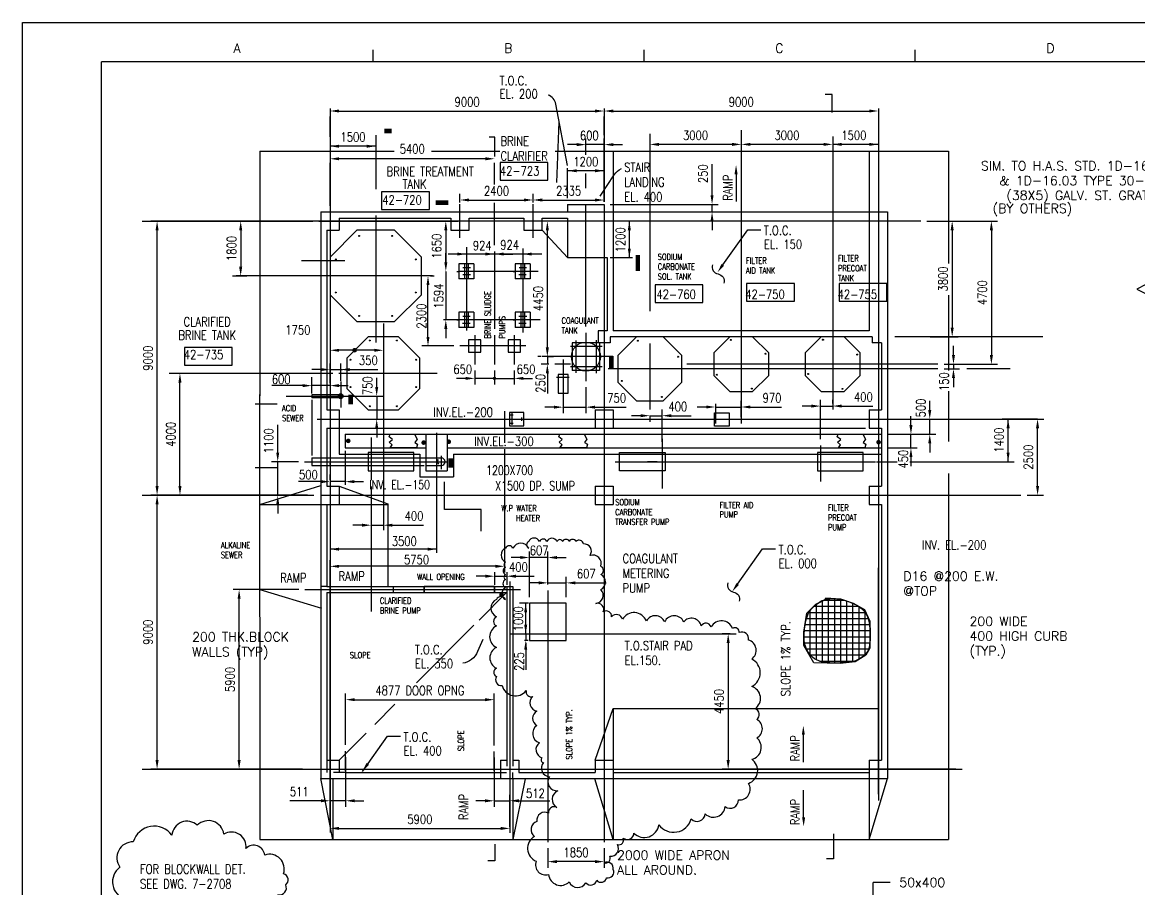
# Model space of a CAD drawing. Extents: x 0 to 84100, y 0 to 59400.
# Drawn here: x 0 to 36677, y 30921 to 59400 of the extents above; entities that cross this region are included whole.
import ezdxf
from ezdxf.enums import TextEntityAlignment as Align

# ---------------------------------------------------------------- set-up
doc = ezdxf.new("R2010")
doc.units = 0
doc.header["$LTSCALE"] = 2500
doc.linetypes.add('CENTER2', pattern=[0])
doc.linetypes.add('HIDDEN', pattern=[0])
for name, color, linetype in [('BORDER', 7, 'CONTINUOUS'), ('CLINE', 7, 'CENTER2'), ('CONC', 1, 'CONTINUOUS'), ('CUTLINE', 7, 'CONTINUOUS'), ('DIM', 6, 'CONTINUOUS'), ('EQUIPMENT', 2, 'CONTINUOUS'), ('HATCH', 7, 'CONTINUOUS'), ('REBAR', 2, 'CONTINUOUS'), ('TEXT', 7, 'CONTINUOUS'), ('TEXTM', 1, 'CONTINUOUS')]:
    doc.layers.add(name, color=color, linetype=linetype)
doc.styles.get("Standard").update_dxf_attribs({"font": 'romans', "width": 0.8})

msp = doc.modelspace()

# ---------------------------------------------------------------- linework, layer by layer
at = {"layer": 'BORDER', "color": 0}
for p, q in [((11500, 58500), (11500, 58100)), ((20400, 58500), (20400, 58100)), ((29300, 58500), (29300, 58100)), ((2600, 1300), (2600, 58100)), ((82800, 58100), (2600, 58100))]:
    msp.add_line(p, q, dxfattribs=at)
at = {"layer": 'CLINE', "color": 0}
for p, q in [((10100, 56573), (10100, 32797)), ((19100, 56573), (19100, 53506)), ((28100, 56573), (28100, 33853)), ((11600, 55695), (11600, 53919)), ((19100, 53504), (19100, 55585)), ((20600, 55649), (20600, 49913)), ((23600, 55649), (23600, 46230)), ((26600, 55649), (26600, 46688)), ((14365, 52323), (14365, 53429)), ((16765, 52323), (16765, 53429)), ((29494, 52873), (4223, 52873)), ((11600, 53061), (11600, 48888)), ((19100, 53173), (19100, 32481)), ((14576, 52015), (14576, 49286)), ((16424, 51970), (16424, 49218)), ((14826, 51473), (14326, 51473)), ((14326, 51473), (14326, 50973)), ((14512, 51473), (14512, 50973)), ((14640, 51473), (14640, 50973)), ((14826, 51473), (14826, 50973)), ((16174, 51473), (16174, 50973)), ((16674, 51473), (16174, 51473)), ((16360, 51473), (16360, 50973)), ((16488, 51473), (16488, 50973)), ((16674, 51473), (16674, 50973)), ((13468, 51073), (8811, 51073)), ((16929, 51223), (14326, 51223)), ((14707, 51337), (14455, 51337)), ((14707, 51109), (14455, 51109)), ((16541, 51109), (16297, 51109)), ((16549, 51337), (16305, 51337)), ((14826, 50973), (14326, 50973)), ((16674, 50973), (16174, 50973)), ((16997, 49629), (13827, 49629)), ((14326, 49879), (14326, 49379)), ((14826, 49879), (14326, 49879)), ((14703, 49515), (14451, 49515)), ((14703, 49743), (14455, 49743)), ((14512, 49879), (14512, 49379)), ((14640, 49879), (14640, 49379)), ((14826, 49879), (14826, 49379)), ((16174, 49879), (16174, 49379)), ((16674, 49879), (16174, 49879)), ((16541, 49515), (16293, 49515)), ((16557, 49743), (16301, 49743)), ((16360, 49879), (16360, 49379)), ((16488, 49879), (16488, 49379)), ((16674, 49879), (16674, 49379)), ((11850, 49513), (11850, 42726)), ((14826, 49379), (14326, 49379)), ((16674, 49379), (16174, 49379)), ((18500, 49209), (18500, 47616)), ((14850, 49131), (14850, 48163)), ((16150, 49131), (16150, 48163)), ((18164, 48951), (18164, 47894)), ((18836, 48967), (18836, 47879)), ((20600, 48854), (20600, 46688)), ((33496, 49073), (28643, 49073)), ((16533, 48773), (14366, 48773)), ((19387, 48423), (17053, 48423)), ((19034, 48759), (17992, 48759)), ((17999, 48173), (17483, 48173)), ((17750, 48329), (17750, 46882)), ((19030, 48087), (17992, 48087)), ((30055, 48173), (21815, 48173)), ((13613, 47873), (10390, 47873)), ((17952, 47738), (17530, 47738)), ((30055, 48023), (19226, 48023)), ((10450, 47612), (10450, 46749)), ((8663, 47123), (10595, 47123)), ((9500, 47173), (9500, 47073)), ((15825, 46634), (15825, 45588)), ((22752, 46868), (22752, 46230)), ((9680, 46373), (33527, 46373)), ((15850, 46373), (16734, 46373)), ((16013, 46233), (16115, 46233)), ((16017, 46513), (16113, 46513)), ((16070, 46562), (16070, 46179)), ((16383, 46428), (16383, 46312)), ((13600, 45925), (13600, 41979)), ((11450, 45764), (11450, 44363)), ((21000, 45720), (21000, 44095)), ((26200, 45509), (26200, 44323)), ((13750, 45166), (13750, 44726)), ((9262, 44973), (13950, 44973)), ((9500, 45098), (9500, 44848)), ((11606, 44973), (11925, 44973)), ((19455, 44973), (28006, 44973)), ((20844, 44973), (20525, 44973)), ((26356, 44973), (26675, 44973)), ((9366, 43873), (4223, 43873)), ((9366, 43873), (7874, 43873)), ((9800, 43873), (32780, 43873)), ((9277, 40773), (16349, 40773)), ((16000, 41042), (16000, 32785)), ((17250, 40741), (17250, 32481)), ((16015, 39323), (23430, 39323)), ((3936, 34873), (30846, 34873)), ((9191, 34873), (4223, 34873))]:
    msp.add_line(p, q, dxfattribs=at)
for centre, radius in [((18500, 48423), 475), ((16070, 46513), 9), ((16070, 46233), 9), ((16383, 46373), 9)]:
    msp.add_circle(centre, radius, dxfattribs=at)
at = {"layer": 'CONC', "color": 0}
for p, q in [((7800, 55173), (12204, 55173)), ((7800, 55173), (7800, 47134)), ((13428, 55173), (15670, 55173)), ((17493, 55173), (30400, 55173)), ((19400, 55173), (19400, 49273)), ((19400, 55173), (27800, 55173)), ((27800, 55173), (27800, 49273)), ((30400, 55173), (30400, 51484)), ((17900, 53423), (19100, 53423)), ((17900, 53423), (17900, 53173)), ((19100, 53423), (19100, 53173)), ((9800, 53173), (9800, 34573)), ((9800, 53173), (28400, 53173)), ((10400, 52973), (10400, 52573)), ((10400, 52973), (14065, 52973)), ((14665, 52973), (16465, 52973)), ((17065, 52973), (17900, 52973)), ((17900, 52973), (17900, 51673)), ((18800, 53173), (19400, 53173)), ((27800, 53173), (28400, 53173)), ((28400, 53173), (28400, 34573)), ((10000, 52573), (10400, 52573)), ((10000, 52573), (10000, 46673)), ((17900, 51673), (17065, 52573)), ((17900, 51673), (19200, 51673)), ((19200, 51673), (19200, 49273)), ((30400, 50440), (30400, 47968)), ((18900, 49273), (18900, 48873)), ((19200, 49273), (18900, 49273)), ((27800, 49273), (19400, 49273)), ((18050, 48873), (18050, 47973)), ((18950, 48873), (18050, 48873)), ((19300, 48873), (18900, 48873)), ((18950, 48873), (18950, 47973)), ((19300, 49073), (19300, 48873)), ((27900, 49073), (19300, 49073)), ((27900, 49073), (27900, 48873)), ((28200, 48873), (27900, 48873)), ((28200, 48873), (28200, 46673)), ((18950, 47973), (18050, 47973)), ((7784, 47185), (7800, 32573)), ((30400, 47284), (30400, 45640)), ((9800, 46673), (9800, 46073)), ((10000, 46673), (10400, 46673)), ((10400, 46673), (10400, 46073)), ((18800, 46673), (19400, 46673)), ((18800, 46673), (18800, 46073)), ((19400, 46673), (19400, 46073)), ((27800, 46673), (28200, 46673)), ((27800, 46673), (27800, 46073)), ((28400, 46673), (28400, 46073)), ((10000, 46073), (10400, 46073)), ((10000, 46073), (10000, 44173)), ((10600, 45873), (28200, 45873)), ((10600, 45873), (10600, 45423)), ((13250, 45873), (13250, 44673)), ((13950, 45873), (13950, 44673)), ((18800, 46073), (19400, 46073)), ((27800, 46073), (28200, 46073)), ((28200, 46073), (28200, 44173)), ((10600, 45423), (13250, 45423)), ((13950, 45423), (28200, 45423)), ((13250, 45098), (13750, 45098)), ((13250, 44848), (13750, 44848)), ((13250, 44673), (13950, 44673)), ((30400, 44584), (30400, 32573)), ((9800, 44173), (9800, 43573)), ((10000, 44173), (10400, 44173)), ((10400, 44173), (10400, 43573)), ((18800, 44173), (19400, 44173)), ((18800, 44173), (18800, 43573)), ((19400, 44173), (19400, 43573)), ((27800, 44173), (28200, 44173)), ((27800, 44173), (27800, 43573)), ((28400, 44173), (28400, 43573)), ((7800, 43573), (12000, 43573)), ((10000, 43573), (10000, 40873)), ((12000, 43589), (12000, 40873)), ((18800, 43573), (19400, 43573)), ((27800, 43573), (28200, 43573)), ((28200, 43573), (28200, 35173)), ((10000, 40873), (16100, 40873)), ((15500, 40873), (15500, 40673)), ((15900, 40873), (15900, 40673)), ((16100, 40873), (16100, 35173)), ((10000, 40673), (15900, 40673)), ((10000, 40673), (10000, 35173)), ((15900, 40673), (15900, 35173)), ((18800, 35173), (19400, 36873)), ((19400, 36873), (19400, 32573)), ((19400, 36873), (28100, 36873)), ((9800, 35173), (9800, 34573)), ((10000, 35173), (10400, 35173)), ((10000, 35173), (10000, 34771)), ((10400, 35173), (10400, 34773)), ((15700, 35173), (15900, 35173)), ((15700, 35173), (15700, 34773)), ((15900, 35173), (15900, 34975)), ((16100, 35173), (16300, 35173)), ((16100, 35173), (16100, 34973)), ((16300, 35173), (16300, 34773)), ((18800, 35173), (19400, 35173)), ((18800, 35173), (18800, 34773)), ((27800, 35173), (28200, 35173)), ((27800, 35173), (27800, 32573)), ((28400, 35173), (28400, 34573)), ((9800, 34573), (10612, 34573)), ((9800, 34573), (28400, 34573)), ((10187, 34573), (10187, 32573)), ((10592, 34773), (10209, 34773)), ((10612, 34773), (15488, 34773)), ((10612, 34773), (10612, 34573)), ((10612, 34773), (10612, 34573)), ((15488, 34773), (15488, 34573)), ((15508, 34773), (15700, 34773)), ((15700, 34773), (15898, 34773)), ((15700, 34773), (15700, 34573)), ((15700, 34773), (15700, 34573)), ((15700, 34573), (16300, 34573)), ((16100, 34573), (16100, 34771)), ((16100, 34573), (16100, 32573)), ((16300, 34773), (18800, 34773)), ((19400, 32573), (18789, 34561)), ((18800, 34573), (19400, 34573)), ((19400, 34773), (27800, 34773)), ((27800, 32573), (28400, 34573)), ((7800, 32573), (30400, 32573))]:
    msp.add_line(p, q, dxfattribs=at)
at = {"layer": 'CONC', "color": 0, "linetype": 'HIDDEN'}
for p, q in [((9500, 45098), (13250, 45098)), ((9500, 44848), (13188, 44848))]:
    msp.add_line(p, q, dxfattribs=at)
at = {"layer": 'CONC', "color": 0}
for points in [[(14065, 52973), (14065, 52573), (14665, 52573), (14665, 52973)], [(16465, 52973), (16465, 52573), (17065, 52573), (17065, 52973)]]:
    msp.add_lwpolyline(points, dxfattribs=at)
at = {"layer": 'CONC', "color": 0, "const_width": 10}
for points in [[(18159, 48759, 1), (18169, 48759, 1)], [(18831, 48759, 1), (18841, 48759, 1)], [(18159, 48087, 1), (18169, 48087, 1)], [(18831, 48087, 1), (18841, 48087, 1)]]:
    msp.add_lwpolyline(points, format="xyb", close=True, dxfattribs=at)
at = {"layer": 'CONC', "color": 0}
for start, end in [(144.2039, 221.5584), (270, 90)]:
    msp.add_arc((13750, 44973), 125, start, end, dxfattribs=at)
at = {"layer": 'CUTLINE', "color": 0}
msp.add_lwpolyline([(0, 0), (0, 59400), (84100, 59400), (84100, 0)], close=True, dxfattribs=at)
msp.add_lwpolyline([(0, 0), (0, 59400), (84100, 59400), (84100, 0)], close=True, dxfattribs=at)
at = {"layer": 'DIM', "color": 0}
for p, q in [((10400, 56488), (18800, 56488)), ((19400, 56488), (27800, 56488)), ((10100, 56373), (10100, 55132)), ((10100, 55636), (10100, 56304)), ((19100, 55690), (19100, 56304)), ((19100, 55690), (19100, 56304)), ((23600, 55863), (23600, 55192)), ((18200, 55385), (17900, 55385)), ((18500, 55050), (18500, 55585)), ((19100, 55385), (18500, 55385)), ((19400, 55385), (19700, 55385)), ((20600, 55735), (20600, 55192)), ((23300, 55392), (20900, 55392)), ((23600, 55735), (23600, 55192)), ((26300, 55392), (23900, 55392)), ((26000, 55392), (25089, 55392)), ((26300, 55392), (26000, 55392)), ((28100, 55392), (26600, 55392)), ((11600, 55332), (10100, 55332)), ((10100, 53373), (10100, 54787)), ((15200, 54920), (10400, 54920)), ((15500, 54078), (15500, 54787)), ((17251, 54798), (15685, 54798)), ((15685, 54798), (15685, 54217)), ((17251, 54217), (17251, 54798)), ((22641, 54023), (22641, 54740)), ((17900, 53623), (17900, 54614)), ((19100, 54526), (17900, 54526)), ((18500, 53950), (18500, 54435)), ((23428, 54414), (23428, 53517)), ((15685, 54217), (17251, 54217)), ((22641, 53723), (22641, 54023)), ((13361, 53834), (11795, 53834)), ((11795, 53834), (11795, 53253)), ((13361, 53253), (13361, 53834)), ((14365, 53486), (14365, 53766)), ((14665, 53566), (16465, 53566)), ((16765, 53481), (16765, 53766)), ((17065, 53566), (18800, 53566)), ((11795, 53253), (13361, 53253)), ((15500, 52080), (15500, 53477)), ((18500, 49409), (18500, 53408)), ((19300, 53423), (22841, 53423)), ((22641, 53173), (22641, 53423)), ((3936, 52873), (9531, 52873)), ((4137, 52873), (7367, 52873)), ((9731, 52873), (14308, 52873)), ((17974, 52873), (17322, 52873)), ((19925, 52873), (19925, 51673)), ((22641, 52873), (22641, 52573)), ((29694, 52873), (30723, 52873)), ((29694, 52873), (32010, 52873)), ((4423, 44173), (4423, 52573)), ((7167, 52573), (7167, 51373)), ((13901, 52573), (13901, 51523)), ((17234, 48723), (17234, 52573)), ((22993, 51436), (23813, 52591)), ((23813, 52591), (24239, 52591)), ((30523, 52573), (30523, 49373)), ((31810, 52573), (31810, 48473)), ((13901, 51523), (13901, 51823)), ((14276, 51792), (13976, 51792)), ((14900, 51792), (14171, 51792)), ((15500, 51792), (14576, 51792)), ((15200, 51792), (14900, 51792)), ((15500, 51880), (15500, 49331)), ((17048, 51792), (15500, 51792)), ((15800, 51792), (16100, 51792)), ((19300, 51673), (20033, 51673)), ((6901, 51073), (7367, 51073)), ((8801, 51073), (7015, 51073)), ((13401, 51073), (13516, 51073)), ((13901, 51223), (13901, 49629)), ((14263, 51223), (14308, 51223)), ((14263, 51223), (14308, 51223)), ((16111, 51223), (16156, 51223)), ((16111, 51223), (16156, 51223)), ((13316, 49073), (13316, 50773)), ((16424, 50913), (16424, 50214)), ((22335, 50781), (20769, 50781)), ((20769, 50781), (20769, 50200)), ((22335, 50200), (22335, 50781)), ((25342, 50827), (23776, 50827)), ((23776, 50827), (23776, 50246)), ((25342, 50246), (25342, 50827)), ((28374, 50827), (26808, 50827)), ((26808, 50827), (26808, 50246)), ((28374, 50246), (28374, 50827)), ((20769, 50200), (22335, 50200)), ((23776, 50246), (25342, 50246)), ((26808, 50246), (28374, 50246)), ((14263, 49629), (14308, 49629)), ((14263, 49629), (14308, 49629)), ((14263, 49629), (14308, 49629)), ((16111, 49629), (16156, 49629)), ((16111, 49629), (16156, 49629)), ((13901, 49329), (13901, 49029)), ((15500, 49131), (15500, 48163)), ((15500, 49131), (15500, 48163)), ((17234, 48723), (17234, 49023)), ((29803, 49073), (30723, 49073)), ((6886, 48728), (5320, 48728)), ((5320, 48728), (5320, 48147)), ((6886, 48147), (6886, 48728)), ((11550, 48631), (10400, 48631)), ((14166, 48773), (13116, 48773)), ((17021, 48423), (16924, 48423)), ((17234, 48423), (17234, 48173)), ((17253, 48423), (17434, 48423)), ((30566, 48473), (30566, 48773)), ((5320, 48147), (6886, 48147)), ((10100, 47550), (10100, 48199)), ((10450, 47632), (10450, 48199)), ((17283, 48173), (17034, 48173)), ((30255, 48173), (32010, 48173)), ((30255, 48173), (30766, 48173)), ((30566, 48173), (30566, 48023)), ((10190, 47873), (4820, 47873)), ((9800, 47999), (9500, 47999)), ((9500, 47210), (9500, 47750)), ((10100, 47999), (10513, 47998)), ((10650, 47999), (10950, 47999)), ((10950, 47999), (11667, 47999)), ((11632, 47423), (11632, 47723)), ((14550, 47709), (14250, 47709)), ((14250, 47709), (14250, 47709)), ((14850, 47963), (14850, 47509)), ((15500, 47709), (14850, 47709)), ((15200, 47709), (14900, 47709)), ((15500, 47963), (15500, 47509)), ((15500, 47709), (16150, 47709)), ((15800, 47709), (16100, 47709)), ((16150, 47963), (16150, 47509)), ((16450, 47709), (16750, 47709)), ((16750, 47709), (16750, 47709)), ((17234, 47873), (17234, 47573)), ((30255, 48023), (30766, 48023)), ((30566, 47723), (30566, 47423)), ((5174, 44173), (5174, 47573)), ((8900, 47471), (8194, 47471)), ((9200, 47471), (8900, 47471)), ((10100, 47471), (9500, 47471)), ((10400, 47471), (10700, 47471)), ((17234, 47573), (17234, 47214)), ((18500, 47416), (18500, 46564)), ((9500, 47010), (9500, 45179)), ((10541, 47123), (11832, 47123)), ((11632, 47123), (11632, 46373)), ((23600, 46430), (23600, 46969)), ((26200, 45709), (26200, 47000)), ((26600, 46888), (26600, 47000)), ((29787, 46673), (29787, 46973)), ((17450, 46764), (17150, 46764)), ((17750, 46884), (17750, 46564)), ((17750, 46764), (18500, 46764)), ((18800, 46764), (19100, 46764)), ((19100, 46764), (19817, 46764)), ((21000, 45629), (21000, 46684)), ((22452, 46769), (22152, 46769)), ((22752, 46769), (23600, 46769)), ((22752, 46668), (22752, 46569)), ((23900, 46769), (24200, 46769)), ((24200, 46769), (24917, 46769)), ((25900, 46800), (25600, 46800)), ((26200, 46800), (26600, 46800)), ((26900, 46800), (27200, 46800)), ((27200, 46800), (27917, 46800)), ((20300, 46484), (20000, 46484)), ((20600, 46488), (20600, 46284)), ((20600, 46484), (21000, 46484)), ((21300, 46484), (21600, 46484)), ((21600, 46484), (21959, 46484)), ((28600, 46373), (29987, 46373)), ((29170, 46173), (29170, 46473)), ((29787, 45873), (29787, 46373)), ((33327, 46373), (32159, 46373)), ((32359, 44973), (32359, 46373)), ((32980, 46373), (33526, 46373)), ((8383, 45573), (8383, 46185)), ((10400, 46073), (10400, 45223)), ((11632, 46073), (11632, 45773)), ((28400, 45873), (29370, 45873)), ((28600, 45873), (29987, 45873)), ((29170, 45423), (29170, 45873)), ((33326, 44173), (33326, 46073)), ((8383, 45273), (8383, 45573)), ((11632, 45773), (11632, 45773)), ((29787, 45573), (29787, 45273)), ((10600, 45326), (10600, 44213)), ((14150, 45223), (14150, 44473)), ((15825, 45388), (15825, 41338)), ((28400, 45423), (29370, 45423)), ((29170, 45123), (29170, 44823)), ((9062, 44973), (8183, 44973)), ((8383, 43873), (8383, 44973)), ((10100, 44880), (10100, 44928)), ((28043, 44973), (28721, 44973)), ((29134, 44973), (32559, 44973)), ((10100, 44373), (10100, 44550)), ((7800, 43573), (9798, 44187)), ((9500, 44318), (9070, 44318)), ((9800, 44318), (9500, 44318)), ((10600, 44318), (10100, 44318)), ((10400, 44173), (12000, 43589)), ((10900, 44318), (11200, 44318)), ((11450, 44163), (11450, 40049)), ((3936, 43873), (9566, 43873)), ((4137, 43873), (7367, 43873)), ((9366, 43873), (4223, 43873)), ((9366, 43873), (8183, 43873)), ((32980, 43873), (33526, 43873)), ((4423, 35173), (4423, 43573)), ((8383, 43573), (8383, 43273)), ((11150, 42888), (10850, 42888)), ((11450, 42888), (11850, 42888)), ((12150, 42888), (12450, 42888)), ((12450, 42888), (13167, 42888)), ((13600, 42101), (10100, 42101)), ((16343, 41827), (16043, 41827)), ((16043, 41827), (16043, 41827)), ((16643, 40523), (16643, 42027)), ((17250, 41827), (16643, 41827)), ((17250, 40941), (17250, 42027)), ((17550, 41827), (17850, 41827)), ((23480, 40956), (24300, 42111)), ((24300, 42111), (24726, 42111)), ((10100, 34049), (10100, 41738)), ((15525, 41538), (10400, 41538)), ((28100, 34053), (28100, 41489)), ((15200, 41213), (14900, 41213)), ((15500, 41347), (15500, 40932)), ((15500, 41213), (15900, 41213)), ((15900, 41347), (15900, 40930)), ((16200, 41213), (16797, 41213)), ((17250, 40941), (17250, 41194)), ((17857, 40523), (17857, 41194)), ((9077, 40773), (6916, 40773)), ((7800, 40773), (9816, 40159)), ((16950, 40994), (16650, 40994)), ((17250, 40994), (17857, 40994)), ((18157, 40994), (18457, 40994)), ((18457, 40994), (19163, 40994)), ((7116, 35173), (7116, 40473)), ((14993, 39769), (15896, 40673)), ((26255, 40410), (26255, 38401)), ((26291, 40426), (26973, 40426)), ((26455, 40470), (26455, 38371)), ((26655, 40477), (26655, 38361)), ((26855, 40452), (26855, 38363)), ((27055, 40402), (27055, 38376)), ((16611, 40323), (16323, 40323)), ((16523, 39323), (16523, 40323)), ((25827, 40026), (27663, 40026)), ((25855, 40071), (25855, 38637)), ((25991, 40226), (27446, 40226)), ((26055, 40280), (26055, 38471)), ((27255, 40325), (27255, 38410)), ((27455, 40220), (27455, 38488)), ((27655, 40037), (27655, 38631)), ((16523, 39623), (16523, 39923)), ((25699, 39626), (27808, 39626)), ((25743, 39826), (27762, 39826)), ((12941, 37716), (14826, 39603)), ((16215, 39323), (16723, 39323)), ((16215, 39323), (16723, 39323)), ((16523, 39323), (16523, 39098)), ((23230, 39323), (22970, 39323)), ((25673, 39426), (27822, 39426)), ((16602, 39098), (16482, 39098)), ((16523, 39023), (16523, 38723)), ((23170, 39023), (23170, 35173)), ((25662, 39226), (27823, 39226)), ((25681, 39026), (27814, 39026)), ((16523, 38798), (16523, 38498)), ((25743, 38826), (27778, 38826)), ((25865, 38626), (27650, 38626)), ((16523, 38498), (16523, 38139)), ((26164, 38426), (27308, 38426)), ((10612, 35671), (10612, 37359)), ((10912, 37159), (15188, 37159)), ((15488, 35656), (15488, 37359)), ((11571, 36345), (12232, 37007)), ((10400, 35173), (11281, 36055)), ((11164, 34805), (11984, 35960)), ((11984, 35960), (12410, 35960)), ((25637, 36006), (25637, 35109)), ((10612, 34827), (10612, 35471)), ((10612, 35271), (10612, 33639)), ((15488, 34827), (15488, 35456)), ((15488, 35256), (15488, 33639)), ((4137, 34873), (7316, 34873)), ((30646, 34873), (22970, 34873)), ((10187, 32573), (9797, 34570)), ((16502, 34560), (16100, 32573)), ((25647, 33291), (25647, 34188)), ((9500, 33839), (8783, 33839)), ((9800, 33839), (9500, 33839)), ((10100, 32997), (10100, 34039)), ((10612, 33839), (10100, 33839)), ((10912, 33839), (11212, 33839)), ((15188, 33839), (14888, 33839)), ((15488, 33839), (16000, 33839)), ((16000, 32985), (16000, 34039)), ((16300, 33839), (16600, 33839)), ((16600, 33839), (17317, 33839)), ((10400, 32932), (15700, 32932)), ((17250, 32281), (17250, 31641)), ((19100, 32281), (19100, 31641)), ((18800, 31841), (17550, 31841)), ((27933, 29072), (27933, 31161)), ((28485, 31161), (27933, 31161))]:
    msp.add_line(p, q, dxfattribs=at)
at = {"layer": 'DIM', "color": 0, "linetype": 'HIDDEN'}
for p, q in [((10388, 47173), (9500, 47173)), ((10388, 47073), (9500, 47073)), ((10400, 46073), (27673, 46073)), ((10400, 45223), (13050, 45223)), ((13050, 45223), (13050, 44473)), ((14150, 45223), (28200, 45223)), ((13050, 44473), (14150, 44473))]:
    msp.add_line(p, q, dxfattribs=at)
at = {"layer": 'DIM', "color": 0}
for points, format in [([(17897, 54702), (17511, 56718, 0.265846), (17258, 57013, -1.910471)], "xyb"), ([(17545, 54137), (17624, 56128, -0.244934)], "xyb"), ([(18017, 53278, 0, 0, -0.57735), (18164, 53306, 0, 0, 0.57735), (18311, 53334, 0, 0, -0.57735), (18164, 53306, 0, 100, 0), (18108, 53601, 0, 0, 0), (17951, 54420, 0, 0, 0.265846)], "xyseb"), ([(18968, 53694), (19430, 54396, -0.142708), (19666, 54597, -1.899906)], "xyb"), ([(17330, 52501, 0, 0, -0.57735), (17479, 52495, 0, 0, 0.57735), (17629, 52489, 0, 0, -0.57735), (17479, 52495, 0, 100, 0), (17491, 52795, 0, 0, 0), (17519, 53496, 0, 0, -0.244934)], "xyseb"), ([(18027, 52536, 0, 0, -0.57735), (18152, 52454, 0, 0, 0.57735), (18277, 52371, 0, 0, -0.57735), (18152, 52454, 0, 100, 0), (18317, 52704, 0, 0, 0), (18789, 53423, 0, 0, -0.142708)], "xyseb"), ([(22653, 51439, 0.466308), (22839, 51137, -0.466308), (23024, 50835, -0.466308)], "xyb"), ([(10877, 48656, 75, 75, 1), (10937, 48611, 75, 75, 1), (10877, 48656, 0, 0, 0), (10235, 49149, 0, 0, 0.260402), (9504, 49256, 0, 0, -0.647722)], "xyseb"), ([(17914, 47222, 0, 100, 0), (17973, 46928, 0, 0, 0), (19072, 41412, 0, 0, 0.528878), (19631, 41175, 0, 0, 0.916358)], "xyseb"), ([(13197, 45631, 75, 75, 1), (13151, 45572, 75, 75, 1), (13197, 45631, 0, 0, 0), (13275, 46536, 0, 0, -0.400121), (13508, 46674, 0, 0, 0)], "xyseb"), ([(16469, 46355, 0, 100, 0), (16666, 46129, 0, 0, 0), (17913, 44694, 0, 0, -0.582825), (17354, 43115, 0, 0, -1.441694)], "xyseb"), ([(23182, 46146, 0, 100, 0), (23333, 45886, 0, 0, 0), (24599, 43695, 0, 0, -0.538463), (24363, 43223, 0, 0, -4.807378)], "xyseb"), ([(10707, 45620, 75, 75, 1), (10689, 45693, 75, 75, 1), (10707, 45620, 0, 0, 0), (11056, 44199, 0, 0, 0.64832), (11358, 44144, 0, 0, 10.756985)], "xyseb"), ([(14037, 45629, 75, 75, 1), (13962, 45629, 75, 75, 1), (14037, 45629, 0, 0, 0), (14687, 45629, 0, 0, -2.802234)], "xyseb"), ([(28115, 45576, 75, 75, 1), (28100, 45650, 75, 75, 1), (28115, 45576, 0, 0, 0), (28690, 42823, 0, 0, 0.227325), (29149, 42223, 0, 0, 0.2398)], "xyseb"), ([(9021, 44968, 0, 100, 0), (8958, 44674, 0, 0, 0), (8525, 42634, 0, 0, -0.374202), (7521, 41878, 0, 0, -0.655751)], "xyseb"), ([(13964, 44756, 0, 100, 0), (14247, 44655, 0, 0, 0), (14656, 44508, 0, 0, 0.370234), (15100, 44678, 0, 0, -0.595526)], "xyseb"), ([(21108, 44675, 0, 100, 0), (21233, 44403, 0, 0, 0), (21689, 43404, 0, 0, -0.344063), (21599, 43023, 0, 0, -2.636755)], "xyseb"), ([(26430, 44675, 0, 100, 0), (26363, 44383, 0, 0, 0), (26212, 43731, 0, 0, 0.344569), (26340, 43459, 0, 0, 0.609129)], "xyseb"), ([(12521, 40866, 0, 100, 0), (12733, 41078, 0, 0, 0), (12812, 41158, 0, 0, -0.189842), (12934, 41211, 0, 0, 0.613109)], "xyseb"), ([(27216, 39679, 0, 100, 0), (27360, 39942, 0, 0, 0), (27743, 40644, 0, 0, -0.252322), (28621, 41215, 0, 0, -0.041168)], "xyseb"), ([(23157, 40995, 0.466308), (23342, 40693, -0.466308), (23527, 40391, -0.466308)], "xyb"), ([(10815, 40634, 0, 100, 0), (10718, 40350, 0, 0, 0), (10399, 39412, 0, 0, -0.591941), (9288, 39218, 0, 0, 0.665193)], "xyseb"), ([(15716, 40567, 75, 75, 1), (15745, 40636, 75, 75, 1), (15716, 40567, 0, 0, 0), (15222, 39400, 0, 0, -0.258397)], "xyseb"), ([(28237, 37807, 0, 100, 0), (28449, 38019, 0, 0, 0), (29117, 38686, 0, 0, -0.113573), (30792, 39733, 0, 0, 1.598798)], "xyseb"), ([(9760, 37303, 0, 100, 0), (9709, 37598, 0, 0, 0), (9510, 38746, 0, 0, 0.135086), (9288, 39218, 0, 0, 1.024385)], "xyseb"), ([(15113, 39140), (14942, 38736, -0.258397), (14455, 38355, -1.748755)], "xyb"), ([(17857, 39098, 0, 100, 0), (18155, 39061, 0, 0, 0), (19296, 38920, 0, 0, 0.100124), (19472, 38934, 0, 0, 7.191751)], "xyseb"), ([(10001, 36761, 0, 100, 0), (10279, 36648, 0, 0, 0), (11984, 35960, 0, 0, 0)], "xyseb"), ([(9742, 35156, 0, 100, 0), (9462, 35264, 0, 0, 0), (8504, 35634, 0, 0, 0), (8166, 31078, 0, 0, 0)], "xyseb"), ([(24437, 32563, 0, 100, 0), (24285, 32305, 0, 0, 0), (24159, 32092, 0, 0, -0.392214), (23882, 32008, 0, 0, -0.166003)], "xyseb"), ([(10332, 29728, 0, 100, 0), (10078, 29886, 0, 0, 0), (8166, 31078, 0, 0, 0), (7603, 31078, 0, 0, 0)], "xyseb")]:
    msp.add_lwpolyline(points, format=format, dxfattribs=at)
msp.add_lwpolyline([(36885, 51592), (36885, 50792), (36585, 50642), (37185, 50342), (36885, 50192), (36885, 49392)], dxfattribs=at)
at = {"layer": 'DIM', "color": 0, "const_width": 55}
msp.add_lwpolyline([(15472, 47709, 1), (15528, 47709, 1)], format="xyb", close=True, dxfattribs=at)
at = {"layer": 'DIM', "color": 0}
msp.add_lwpolyline([(26049, 40295), (26399, 40460), (26451, 40469), (26505, 40475), (26561, 40478), (26618, 40478), (26676, 40476), (26734, 40471), (26791, 40463), (26849, 40454), (26905, 40442), (26960, 40429), (27014, 40415), (27067, 40398), (27119, 40380), (27170, 40361), (27221, 40340), (27270, 40319), (27319, 40296), (27367, 40271), (27413, 40246), (27458, 40218), (27501, 40189), (27542, 40157), (27579, 40124), (27615, 40088), (27647, 40049), (27675, 40008), (27701, 39965), (27724, 39920), (27745, 39874), (27762, 39826), (27777, 39777), (27790, 39728), (27800, 39678), (27807, 39627), (27813, 39575), (27818, 39523), (27821, 39471), (27822, 39417), (27823, 39363), (27823, 39308), (27823, 39253), (27822, 39197), (27821, 39142), (27818, 39088), (27815, 39035), (27810, 38984), (27804, 38936), (27796, 38891), (27786, 38849), (27774, 38811), (27760, 38776), (27743, 38743), (27724, 38711), (27702, 38682), (27677, 38653), (27649, 38624), (27617, 38596), (27582, 38568), (27545, 38541), (27504, 38515), (27460, 38490), (27414, 38467), (27366, 38446), (27314, 38427), (27261, 38412), (27205, 38398), (27145, 38388), (27082, 38379), (27015, 38372), (26944, 38367), (26867, 38364), (26785, 38362), (26697, 38361), (26605, 38362), (26511, 38366), (26416, 38374), (26323, 38387), (26233, 38406), (26147, 38431), (26069, 38463), (25999, 38504), (25936, 38551), (25882, 38605), (25835, 38663), (25794, 38724), (25760, 38787), (25732, 38851), (25709, 38915), (25691, 38976), (25678, 39037), (25669, 39097), (25664, 39156), (25662, 39216), (25663, 39278), (25666, 39341), (25671, 39406), (25678, 39473), (25686, 39543), (25697, 39613), (25709, 39683), (25724, 39752), (25741, 39819), (25761, 39883), (25784, 39943), (25811, 39998), (25840, 40048), (25871, 40094), (25905, 40137), (25940, 40176), (25977, 40213), (26015, 40247), (26053, 40279), (26092, 40309), (26132, 40338), (26173, 40365), (26214, 40389), (26258, 40411), (26303, 40431), (26350, 40447), (26371, 40498), (26860, 40474), (27278, 40331), (27648, 40116), (27815, 39734), (27827, 39317), (27815, 38851), (27684, 38625), (27338, 38398), (26848, 38350), (25977, 38374), (25655, 38935), (25655, 39376), (25750, 39997)], close=True, dxfattribs=at)
for centre, radius in [((26274, 48974), 10), ((27403, 48499), 10), ((25798, 47845), 10), ((26928, 47370), 10), ((10450, 47123), 80), ((10450, 47123), 50)]:
    msp.add_circle(centre, radius, dxfattribs=at)
for points in [[(10400, 56538), (10400, 56438), (10100, 56488)], [(18800, 56538), (18800, 56438), (19100, 56488)], [(19400, 56538), (19400, 56438), (19100, 56488)], [(27800, 56538), (27800, 56438), (28100, 56488)], [(18200, 55435), (18200, 55335), (18500, 55385)], [(19400, 55435), (19400, 55335), (19100, 55385)], [(20900, 55442), (20900, 55342), (20600, 55392)], [(23300, 55442), (23300, 55342), (23600, 55392)], [(23900, 55442), (23900, 55342), (23600, 55392)], [(26300, 55442), (26300, 55342), (26600, 55392)], [(26300, 55442), (26300, 55342), (26600, 55392)], [(26900, 55442), (26900, 55342), (26600, 55392)], [(27800, 55442), (27800, 55342), (28100, 55392)], [(27800, 55442), (27800, 55342), (28100, 55392)], [(10400, 55382), (10400, 55282), (10100, 55332)], [(11300, 55382), (11300, 55282), (11600, 55332)], [(10400, 54970), (10400, 54870), (10100, 54920)], [(15200, 54970), (15200, 54870), (15500, 54920)], [(23378, 54414), (23478, 54414), (23428, 54714)], [(18200, 54576), (18200, 54476), (17900, 54526)], [(18800, 54576), (18800, 54476), (19100, 54526)], [(14665, 53616), (14665, 53516), (14365, 53566)], [(16465, 53616), (16465, 53516), (16765, 53566)], [(17065, 53616), (17065, 53516), (16765, 53566)], [(18800, 53616), (18800, 53516), (19100, 53566)], [(22591, 53723), (22691, 53723), (22641, 53423)], [(4373, 52573), (4473, 52573), (4423, 52873)], [(7117, 52573), (7217, 52573), (7167, 52873)], [(13851, 52573), (13951, 52573), (13901, 52873)], [(17184, 52573), (17284, 52573), (17234, 52873)], [(19875, 52573), (19975, 52573), (19925, 52873)], [(22591, 52873), (22691, 52873), (22641, 53173)], [(30473, 52573), (30573, 52573), (30523, 52873)], [(31760, 52573), (31860, 52573), (31810, 52873)], [(14276, 51842), (14276, 51742), (14576, 51792)], [(15200, 51842), (15200, 51742), (15500, 51792)], [(15800, 51842), (15800, 51742), (15500, 51792)], [(16724, 51842), (16724, 51742), (16424, 51792)], [(19875, 51973), (19975, 51973), (19925, 51673)], [(7117, 51373), (7217, 51373), (7167, 51073)], [(13851, 51523), (13951, 51523), (13901, 51223)], [(13851, 51523), (13951, 51523), (13901, 51223)], [(23033, 51407), (22952, 51465), (22819, 51191)], [(13266, 50773), (13366, 50773), (13316, 51073)], [(13851, 49329), (13951, 49329), (13901, 49629)], [(30473, 49373), (30573, 49373), (30523, 49073)], [(13266, 49073), (13366, 49073), (13316, 48773)], [(10400, 48681), (10400, 48581), (10100, 48631)], [(11550, 48681), (11550, 48581), (11850, 48631)], [(17184, 48723), (17284, 48723), (17234, 48423)], [(17184, 48723), (17284, 48723), (17234, 48423)], [(30516, 48473), (30616, 48473), (30566, 48173)], [(31760, 48473), (31860, 48473), (31810, 48173)], [(9800, 48049), (9800, 47949), (10100, 47999)], [(10750, 48049), (10750, 47949), (10450, 47999)], [(17184, 47873), (17284, 47873), (17234, 48173)], [(5124, 47573), (5224, 47573), (5174, 47873)], [(14550, 47759), (14550, 47659), (14850, 47709)], [(16450, 47759), (16450, 47659), (16150, 47709)], [(30516, 47723), (30616, 47723), (30566, 48023)], [(9200, 47521), (9200, 47421), (9500, 47471)], [(10400, 47521), (10400, 47421), (10100, 47471)], [(11582, 47423), (11682, 47423), (11632, 47123)], [(17450, 46814), (17450, 46714), (17750, 46764)], [(18800, 46814), (18800, 46714), (18500, 46764)], [(22452, 46819), (22452, 46719), (22752, 46769)], [(23900, 46819), (23900, 46719), (23600, 46769)], [(25900, 46850), (25900, 46750), (26200, 46800)], [(26900, 46850), (26900, 46750), (26600, 46800)], [(29737, 46673), (29837, 46673), (29787, 46373)], [(11582, 46073), (11682, 46073), (11632, 46373)], [(20300, 46534), (20300, 46434), (20600, 46484)], [(21300, 46534), (21300, 46434), (21000, 46484)], [(32309, 46073), (32409, 46073), (32359, 46373)], [(33276, 46073), (33376, 46073), (33326, 46373)], [(29120, 46173), (29220, 46173), (29170, 45873)], [(29737, 45573), (29837, 45573), (29787, 45873)], [(8333, 45273), (8433, 45273), (8383, 44973)], [(29120, 45123), (29220, 45123), (29170, 45423)], [(32309, 45273), (32409, 45273), (32359, 44973)], [(4373, 44173), (4473, 44173), (4423, 43873)], [(5124, 44173), (5224, 44173), (5174, 43873)], [(9800, 44368), (9800, 44268), (10100, 44318)], [(10900, 44368), (10900, 44268), (10600, 44318)], [(33276, 44173), (33376, 44173), (33326, 43873)], [(4373, 43573), (4473, 43573), (4423, 43873)], [(8333, 43573), (8433, 43573), (8383, 43873)], [(11150, 42938), (11150, 42838), (11450, 42888)], [(12150, 42938), (12150, 42838), (11850, 42888)], [(10400, 42151), (10400, 42051), (10100, 42101)], [(13300, 42151), (13300, 42051), (13600, 42101)], [(16343, 41877), (16343, 41777), (16643, 41827)], [(17550, 41877), (17550, 41777), (17250, 41827)], [(10400, 41588), (10400, 41488), (10100, 41538)], [(15525, 41588), (15525, 41488), (15825, 41538)], [(15200, 41263), (15200, 41163), (15500, 41213)], [(16200, 41263), (16200, 41163), (15900, 41213)], [(7066, 40473), (7166, 40473), (7116, 40773)], [(16950, 41044), (16950, 40944), (17250, 40994)], [(18157, 41044), (18157, 40944), (17857, 40994)], [(23521, 40927), (23439, 40985), (23306, 40711)], [(16473, 40023), (16573, 40023), (16523, 40323)], [(16473, 39623), (16573, 39623), (16523, 39323)], [(16473, 39623), (16573, 39623), (16523, 39323)], [(23120, 39023), (23220, 39023), (23170, 39323)], [(16473, 38798), (16573, 38798), (16523, 39098)], [(10912, 37209), (10912, 37109), (10612, 37159)], [(15188, 37209), (15188, 37109), (15488, 37159)], [(25587, 36006), (25687, 36006), (25637, 36306)], [(4373, 35173), (4473, 35173), (4423, 34873)], [(7066, 35173), (7166, 35173), (7116, 34873)], [(11378, 35021), (11297, 35079), (11164, 34805)], [(23120, 35173), (23220, 35173), (23170, 34873)], [(9800, 33889), (9800, 33789), (10100, 33839)], [(10912, 33889), (10912, 33789), (10612, 33839)], [(15188, 33889), (15188, 33789), (15488, 33839)], [(16300, 33889), (16300, 33789), (16000, 33839)], [(25697, 33291), (25597, 33291), (25647, 32991)], [(10400, 32982), (10400, 32882), (10100, 32932)], [(15700, 32982), (15700, 32882), (16000, 32932)], [(17550, 31891), (17550, 31791), (17250, 31841)], [(18800, 31891), (18800, 31791), (19100, 31841)]]:
    msp.add_solid(points, dxfattribs=at)
at = {"layer": 'EQUIPMENT', "color": 0}
for points in [[(10979, 52573), (10100, 51694), (10100, 50452), (10979, 49573), (12221, 49573), (13100, 50452), (13100, 51694), (12221, 52573)], [(11353, 49073), (10650, 48370), (10650, 47376), (11353, 46673), (12347, 46673), (13050, 47376), (13050, 48370), (12347, 49073)], [(14650, 48973), (14650, 48573), (15050, 48573), (15050, 48973)], [(15950, 48973), (15950, 48573), (16350, 48573), (16350, 48973)], [(20165, 49073), (19550, 48458), (19550, 47588), (20165, 46973), (21035, 46973), (21650, 47588), (21650, 48458), (21035, 49073)], [(23227, 49073), (22700, 48546), (22700, 47800), (23227, 47273), (23973, 47273), (24500, 47800), (24500, 48546), (23973, 49073)], [(26227, 49073), (25700, 48546), (25700, 47800), (26227, 47273), (26973, 47273), (27500, 47800), (27500, 48546), (26973, 49073)], [(17914, 47838), (17586, 47838), (17586, 47222), (17914, 47222)], [(15990, 46153), (16463, 46153), (16463, 46593), (15990, 46593)], [(22722, 46577), (23202, 46577), (23202, 46142), (22722, 46142)], [(12850, 45273), (11350, 45273), (11350, 44673), (12850, 44673)], [(19600, 45273), (21100, 45273), (21100, 44673), (19600, 44673)], [(27600, 45273), (26100, 45273), (26100, 44673), (27600, 44673)], [(16643, 39098), (17857, 39098), (17857, 40323), (16643, 40323)]]:
    msp.add_lwpolyline(points, close=True, dxfattribs=at)
at = {"layer": 'HATCH', "color": 0}
for p, q in [((10000, 40873), (9800, 40873)), ((12187, 40673), (12187, 40873)), ((13187, 40673), (13187, 40873))]:
    msp.add_line(p, q, dxfattribs=at)
for points in [[(12871, 45873), (12958, 45709), (12883, 45604), (12976, 45547), (12943, 45423), (12071, 45423), (12145, 45523), (12046, 45612), (12147, 45697), (12036, 45786), (12069, 45873)], [(18444, 45873), (18531, 45709), (18456, 45604), (18549, 45547), (18517, 45423), (17644, 45423), (17719, 45523), (17620, 45612), (17721, 45697), (17610, 45786), (17642, 45873)], [(27587, 45873), (27674, 45709), (27599, 45604), (27692, 45547), (27660, 45423), (26787, 45423), (26861, 45523), (26762, 45612), (26863, 45697), (26752, 45786), (26785, 45873)], [(13187, 40673), (15500, 40673), (15500, 40873), (13187, 40873)]]:
    msp.add_lwpolyline(points, close=True, dxfattribs=at)
at = {"layer": 'REBAR', "color": 0}
for centre in [(11057, 52385), (12143, 52385), (10288, 51616), (12912, 51616), (10288, 50530), (12912, 50530), (11057, 49761), (12143, 49761), (11402, 48954), (12298, 48954), (20204, 48947), (23254, 48971), (26272, 48978), (26283, 48978), (21524, 48419), (24398, 48519), (27407, 48490), (10769, 48321), (12931, 48321), (22802, 47827), (25795, 47854), (10769, 47425), (12931, 47425), (19676, 47627), (23946, 47375), (26918, 47366), (20996, 47099), (11402, 46792), (12298, 46792)]:
    msp.add_circle(centre, 15, dxfattribs=at)
at = {"layer": 'TEXT', "color": 0, "const_width": 20}
for points in [[(14502, 51337, 1), (14522, 51337, 1)], [(14630, 51337, 1), (14650, 51337, 1)], [(16350, 51337, 1), (16370, 51337, 1)], [(16478, 51337, 1), (16498, 51337, 1)], [(14502, 51109, 1), (14522, 51109, 1)], [(14630, 51109, 1), (14650, 51109, 1)], [(16350, 51109, 1), (16370, 51109, 1)], [(16478, 51109, 1), (16498, 51109, 1)], [(14502, 49743, 1), (14522, 49743, 1)], [(14502, 49515, 1), (14522, 49515, 1)], [(14630, 49743, 1), (14650, 49743, 1)], [(14630, 49515, 1), (14650, 49515, 1)], [(16350, 49743, 1), (16370, 49743, 1)], [(16350, 49515, 1), (16370, 49515, 1)], [(16478, 49743, 1), (16498, 49743, 1)], [(16478, 49515, 1), (16498, 49515, 1)]]:
    msp.add_lwpolyline(points, format="xyb", close=True, dxfattribs=at)
at = {"layer": 'TEXT', "color": 0}
for points in [[(18173, 42355, 0.625), (17955, 42355, 0.625), (17737, 42355, 0.625), (17547, 42355, 0.625), (17220, 42355, 0.625), (16975, 42355, 0.625), (16622, 42355, 0.625), (16622, 42137, 0.625), (16105, 42137, 0.625), (15860, 42137, 0.625), (15860, 41675, 0.625), (15860, 41512, 0.625), (15860, 41267, 0.625), (15860, 41104, 0.625), (15860, 40832, 0.625), (15860, 40451, 0.625), (15560, 40451, 0.625), (15560, 39879, 0.625), (15560, 39580, 0.625), (15560, 38873, 0.625), (15560, 38193, 0.625), (15560, 37921, 0.625), (15751, 37621, 0.625), (16540, 37458, 0.625), (16758, 37268, 0.625), (16894, 36778, 0.625), (16894, 36315, 0.625), (16975, 35744, 0.625), (17057, 35254, 0.625), (17111, 35091, 0.625), (17302, 34629, 0.625), (17574, 34166, 0.625), (17547, 33622, 0.625), (17275, 33432, 0.625), (16894, 33160, 0.625), (16812, 32670, 0.625), (16867, 31854, 0.625), (17275, 31419, 0.625), (17955, 31174, 0.625), (18499, 31146, 0.625), (18853, 31228, 0.625), (19180, 31310, 0.625), (19398, 31582, 0.625), (19098, 31799, 0.625), (19289, 32017, 0.625), (19534, 32398, 0.625), (19724, 32616, 0.625), (20078, 32779, 0.625), (20894, 33051, 0.625), (21956, 33241, 0.625), (22419, 33405, 0.625), (23072, 33649, 0.625), (23507, 33867, 0.625), (23834, 34411, 0.625), (23943, 35200, 0.625), (24106, 35907, 0.625), (24106, 36506, 0.625), (24052, 36860, 0.625), (23943, 37594, 0.625), (23943, 38492, 0.625), (23834, 39118, 0.625), (23534, 39362, 0.625), (23317, 39499, 0.625), (22609, 39553, 0.625), (22282, 39580, 0.625), (21711, 39716, 0.625), (21085, 39716, 0.625), (20486, 39743, 0.625), (19697, 39798, 0.625), (19343, 39879, 0.625), (19071, 40043, 0.625), (18826, 40315, 0.625), (18989, 40777, 0.625), (18989, 41267, 0.625), (18989, 41539, 0.625), (18636, 41893, 0.625), (18418, 42273, 0.625)], [(8573, 31440, 0.625), (7956, 32056, 0.625), (7340, 32273, 0.625), (6614, 32745, 0.625), (5744, 33035, 0.625), (4910, 32708, 0.625), (3641, 32491, 0.625), (3205, 31657, 0.625), (3387, 30606, 0.625), (4438, 30570, 0.625), (5164, 30497, 0.625), (6143, 30533, 0.625), (6832, 30497, 0.625), (7811, 30642, 0.625), (8391, 30751, 0.625), (8645, 31077, 0.625)]]:
    msp.add_lwpolyline(points, format="xyb", close=True, dxfattribs=at)
at = {"layer": 'TEXTM', "color": 0}
for p, q in [((9162, 51584), (10587, 51584)), ((32430, 48019), (31005, 48019)), ((13859, 43400), (13859, 44312)), ((15062, 43400), (13859, 43400)), ((15062, 42688), (15062, 43400))]:
    msp.add_line(p, q, dxfattribs=at)
for points in [[(26584, 56438), (26584, 57028), (26357, 57028)], [(15508, 54996), (15508, 55631), (15326, 55631)], [(8368, 46857), (7640, 46857)], [(8368, 44776), (7640, 44776)], [(26629, 32751), (26629, 31934), (26402, 31934)], [(15511, 32411), (15511, 31867), (15284, 31867)]]:
    msp.add_lwpolyline(points, dxfattribs=at)
for points in [[(11886, 55835, 150, 150, 0), (12128, 55835, 0, 0, 0), (12128, 54831, 0, 0, 0)], [(13567, 53476, 150, 150, 0), (13980, 53476, 0, 0, 0), (13980, 52981, 0, 0, 0)], [(20204, 51763, 150, 150, 0), (20204, 51230, 0, 0, 0), (18201, 51230, 0, 0, 0)], [(19333, 48444, 150, 150, 0), (19333, 48019, 0, 0, 0), (20049, 48019, 0, 0, 0)], [(10781, 47170, 150, 150, 0), (10781, 46857, 0, 0, 0), (10278, 46857, 0, 0, 0)], [(14063, 45089, 150, 150, 0), (14063, 44776, 0, 0, 0), (13561, 44776, 0, 0, 0)]]:
    msp.add_lwpolyline(points, format="xyseb", dxfattribs=at)

# ---------------------------------------------------------------- texts
at = {"layer": 'BORDER', "color": 0}
for s, p in [('A', (7050, 58400)), ('B', (15950, 58400)), ('C', (24850, 58400)), ('D', (33750, 58400))]:
    msp.add_text(s, height=300, dxfattribs=at).set_placement(p, align=Align.CENTER)
at = {"layer": 'DIM', "color": 0, "width": 0.8}
for s, p in [('9000', (14600, 56788)), ('9000', (23600, 56788)), ('1500', (10855, 55632)), ('600', (18610, 55685)), ('3000', (22100, 55692)), ('3000', (25100, 55692)), ('1500', (27296, 55692)), ('5400', (12800, 55245)), ('1200', (18496, 54826)), ('2400', (15565, 53866)), ('2335', (17932, 53866)), ('924', (15096, 52070)), ('924', (15998, 52092)), ('1750', (9045, 49300)), ('650', (14456, 48009)), ('650', (16535, 48009)), ('600', (8497, 47681)), ('750', (19509, 47064)), ('400', (27609, 47100)), ('400', (21517, 46784)), ('500', (9391, 44548)), ('400', (12859, 43188)), ('607', (16965, 42059)), ('5750', (12941, 41758)), ('400', (16285, 41513)), ('607', (18511, 41294)), ('512', (16842, 34083)), ('5900', (13050, 33232)), ('1850', (18175, 32141))]:
    msp.add_text(s, height=300, dxfattribs=at).set_placement(p, align=Align.MIDDLE_CENTER)
for s, p in [('BRINE TREATMENT', (13387, 54504)), ('TANK', (12875, 54088)), ('CLARIFIED', (6068, 49567)), ('BRINE TANK', (6068, 49127)), ('350', (11359, 48299)), ('970', (24609, 47069)), ('3500', (12538, 42362)), ('4877 DOOR OPNG', (13050, 37459)), ('511', (9091, 34139))]:
    msp.add_text(s, height=300, dxfattribs=at).set_placement(p, align=Align.MIDDLE)
for s, p in [('42-723', (15676, 54369)), ('42-720', (11816, 53416)), ('EL. 150', (24341, 51962)), ('42-760', (20815, 50318)), ('42-750', (23731, 50318)), ('42-755', (26763, 50318)), ('42-735', (5300, 48340)), ('EL. 000', (24828, 41482)), ('RAMP', (8466, 41009)), ('RAMP', (10381, 41063)), ('EL. 350', (12886, 38195)), ('EL. 400', (12512, 35331))]:
    msp.add_text(s, height=300, dxfattribs=at).set_placement(p)
for s, p in [('250', (22341, 54432)), ('1200', (19634, 52261)), ('1800', (6867, 51973)), ('1650', (13601, 52048)), ('3800', (30223, 50973)), ('1594', (13669, 50413)), ('4450', (16934, 50330)), ('4700', (31510, 50523)), ('2300', (13101, 49754)), ('9000', (4123, 48373)), ('750', (11332, 47466)), ('250', (17010, 47545)), ('150', (30258, 47602)), ('500', (29495, 46735)), ('4000', (4874, 45873)), ('1100', (8083, 45662)), ('1400', (32059, 45682)), ('2500', (33026, 45123)), ('450', (28916, 45057)), ('1000', (16284, 39817)), ('9000', (4123, 39373)), ('225', (16310, 38413)), ('5900', (6816, 37823)), ('4450', (22870, 37098))]:
    msp.add_text(s, height=300, rotation=90, dxfattribs=at).set_placement(p, align=Align.MIDDLE_CENTER)
for s, p in [('RAMP', (23307, 53537)), ('SLOPE 1% TYP.', (25207, 37270)), ('RAMP', (25516, 35129)), ('RAMP', (14633, 33202)), ('RAMP', (25516, 33036))]:
    msp.add_text(s, height=300, rotation=90, dxfattribs=at).set_placement(p)
for p in [(24339, 52567), (24826, 42087), (12884, 38800), (12510, 35936)]:
    msp.add_text('T.O.C.', height=300, rotation=360, dxfattribs=at).set_placement(p, align=Align.MIDDLE_LEFT)
for s, p in [('INV.EL.-200', (13493, 46600)), ('INV.EL.-300', (14831, 45639))]:
    msp.add_text(s, height=300, dxfattribs=at).set_placement(p, align=Align.MIDDLE_LEFT)
msp.add_text('INV. EL.-200', height=300, dxfattribs=at).set_placement((31649, 42236), align=Align.MIDDLE_RIGHT)
at = {"layer": 'TEXT', "color": 0}
for s, height, width, p in [('T.O.C.', 300, 0.8, (15664, 57334)), ('EL. 200', 300, 0.8, (15664, 56902)), ('BRINE', 300, 0.8, (15695, 55347)), ('CLARIFIER', 300, 0.8, (15695, 54861)), ('STAIR', 300, 0.8, (19756, 54490)), ('LANDING', 300, 0.8, (19756, 54004)), ('EL. 400', 300, 0.8, (19756, 53519)), ('SODIUM', 200, 0.8, (20859, 51600)), ('FILTER', 200, 0.8, (26776, 51550)), ('CARBONATE', 200, 0.8, (20859, 51276)), ('AID TANK', 200, 0.8, (23756, 51149)), ('FILTER', 200, 0.8, (23756, 51473)), ('PRECOAT', 200, 0.8, (26776, 51226)), ('SOL. TANK', 200, 0.8, (20859, 50952)), ('TANK', 200, 0.8, (26776, 50902)), ('COAGULANT', 200, 0.8, (17701, 49506)), ('TANK', 200, 0.8, (17701, 49182)), ('ACID', 200, 0.8, (8525, 46630)), ('SEWER', 200, 0.8, (8525, 46306)), ('INV. EL.-150', 300, 0.75, (11395, 44068)), ('SODIUM', 200, 0.8, (19464, 43542)), ('FILTER AID', 200, 0.8, (22886, 43447)), ('W.P WATER', 200, 0.8, (15727, 43344)), ('CARBONATE', 200, 0.8, (19464, 43218)), ('PUMP', 200, 0.8, (22886, 43141)), ('FILTER', 200, 0.8, (26448, 43364)), ('    HEATER', 200, 0.8, (15727, 43020)), ('TRANSFER PUMP', 200, 0.8, (19464, 42896)), ('PRECOAT', 200, 0.8, (26448, 43040)), ('PUMP', 200, 0.8, (26448, 42718)), ('ALKALINE', 200, 0.8, (6519, 42132)), ('SEWER', 200, 0.8, (6519, 41808)), ('COAGULANT', 300, 0.8, (19701, 41645)), ('METERING', 300, 0.8, (19701, 41159)), ('WALL OPENING', 200, 0.8, (12963, 41092)), ('PUMP', 300, 0.8, (19701, 40673)), ('CLARIFIED', 200, 0.8, (11737, 40309)), ('BRINE PUMP', 200, 0.8, (11737, 39985)), ('T.O.STAIR PAD', 300, 0.8, (19772, 38784)), ('SLOPE', 200, 0.8, (10751, 38522)), ('EL.150.', 300, 0.8, (19772, 38298)), ('FOR BLOCKWALL DET.', 300, 0.8, (3864, 31445)), ('SEE DWG. 7-2708', 300, 0.8, (3864, 30960))]:
    msp.add_text(s, height=height, dxfattribs=dict(at, width=width)).set_placement(p)
for s, p in [('SIM. TO H.A.S. STD. 1D-16.02', (37614, 54538)), ('& 1D-16.03 TYPE 30-102', (37614, 54052)), ('(38X5) GALV. ST. GRATING', (37614, 53567)), ('(BY OTHERS)', (34463, 53139)), ('50x400', (30294, 31006))]:
    msp.add_text(s, height=300, dxfattribs=at).set_placement(p, align=Align.RIGHT)
at = {"layer": 'TEXT', "color": 0, "width": 0.8}
for s, p in [('BRINE SLUDGE', (15375, 49017)), ('PUMPS', (15850, 49017)), ('SLOPE 1% TYP.', (18049, 35194)), ('SLOPE', (14497, 35468))]:
    msp.add_text(s, height=200, rotation=90, dxfattribs=at).set_placement(p)
at = {"layer": 'TEXT', "color": 0, "width": 0.75}
for s, p in [('1200X700', (16768, 44543)), ('X1500 DP. SUMP', (18138, 44032))]:
    msp.add_text(s, height=300, dxfattribs=at).set_placement(p, align=Align.RIGHT)
at = {"layer": 'TEXT', "color": 0}
for s, p in [('D16 @200 E.W.', (28921, 41065)), ('@TOP', (28921, 40579)), ('200 WIDE', (31092, 39583)), ('200 THK.BLOCK', (5574, 39072)), ('400 HIGH CURB', (31092, 39097)), ('WALLS (TYP) ', (5574, 38579)), ('(TYP.)', (31092, 38611)), ('2000 WIDE APRON', (19523, 31904)), ('ALL AROUND.', (19523, 31418))]:
    msp.add_text(s, height=300, dxfattribs=at).set_placement(p)

doc.saveas('drawing.dxf')
